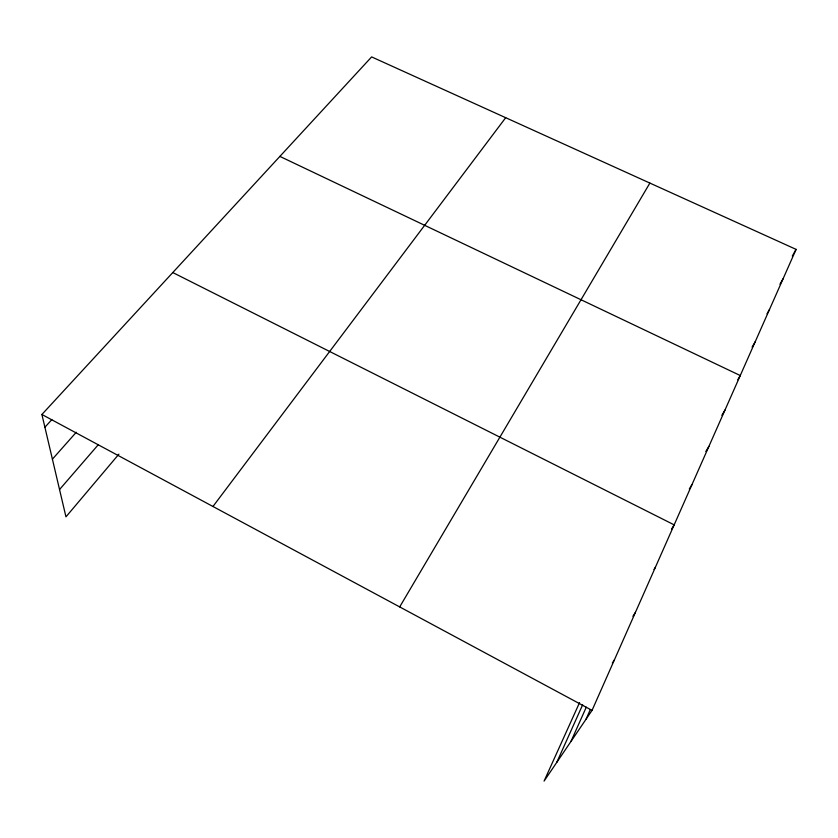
<?xml version="1.0" encoding="UTF-8"?>
<svg xmlns="http://www.w3.org/2000/svg" width="838" height="838" viewBox="0 0 838 838"><rect width="100%" height="100%" fill="white"/><g stroke="black" fill="none" stroke-linecap="round" stroke-linejoin="round"><path stroke-width="1.26" d="M586.024 719.266L590.235 709.755M579.561 702.579L544.082 781.089L592.047 710.373L796.1 249.378L371.632 56.911L41.9 414.485L65.961 516.847L118.902 454.144M570.971 741.441L586.286 707.178M556.767 762.381L582.64 704.831M792.298 256.061L796.1 249.378M779.958 284.239L783.121 278.708M766.99 313.821L769.514 309.442M752.095 347.1L755.248 341.684M737.754 379.813L740.258 375.539L279.892 156.402M399.695 606.911L649.879 183.082M721.864 415.323L724.975 410.065M705.816 451.525L708.906 446.371M689.307 489.004L691.989 484.584M671.51 529.155L674.161 524.86L172.785 272.549M654.038 569.452L655.347 567.378M632.9 616.297L635.455 612.316M612.316 663.057L614.39 659.904M212.957 506.487L505.691 117.697M59.54 489.549L98.056 444.978M52.406 459.172L76.258 432.272M44.896 427.233L51.851 419.608M41.9 414.485L592.047 710.373"/></g></svg>
